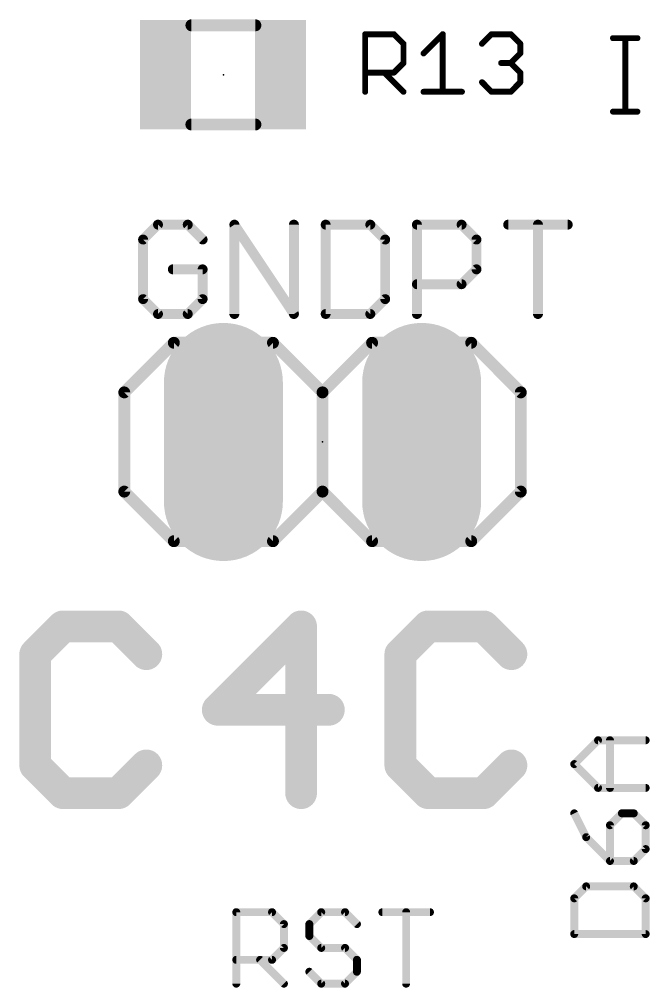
# Model space of a CAD drawing. Extents: x -0.25 to 3.05, y 0.15 to 2.67.
# Drawn here: x 2.0971 to 2.415, y 1.565 to 2.053 of the extents above; entities that cross this region are included whole.
import ezdxf

# ---------------------------------------------------------------- set-up
doc = ezdxf.new("R2010")
doc.units = 0
for name, color, linetype in [('17', 82, 'CONTINUOUS'), ('21', 7, 'CONTINUOUS'), ('23', 7, 'CONTINUOUS'), ('25', 253, 'CONTINUOUS'), ('51', 2, 'CONTINUOUS')]:
    doc.layers.add(name, color=color, linetype=linetype)

# ---------------------------------------------------------------- blocks, each defined once
blk = doc.blocks.new('RECT')
blk.add_solid([(-0.5, -0.5), (0.5, -0.5), (-0.5, 0.5), (0.5, 0.5)])
blk = doc.blocks.new('LONGP100')
at = {"const_width": 1}
blk.add_lwpolyline([(-0.5, 0), (0.5, 0)], dxfattribs=at)
at = {"const_width": 0.5}
for points in [[(-0.5, 0.25, 1), (-0.5, -0.25)], [(0.5, -0.25, 1), (0.5, 0.25)]]:
    blk.add_lwpolyline(points, format="xyb", dxfattribs=at)

msp = doc.modelspace()

# ---------------------------------------------------------------- linework, layer by layer
at = {"layer": '21', "const_width": 0.006}
for points in [[(2.175, 1.89), (2.15, 1.865)], [(2.175, 1.89), (2.225, 1.89)], [(2.225, 1.89), (2.25, 1.865)], [(2.25, 1.865), (2.275, 1.89)], [(2.275, 1.89), (2.325, 1.89)], [(2.325, 1.89), (2.35, 1.865)], [(2.15, 1.865), (2.15, 1.815)], [(2.25, 1.865), (2.25, 1.815)], [(2.35, 1.865), (2.35, 1.815)], [(2.15, 1.815), (2.175, 1.79)], [(2.25, 1.815), (2.225, 1.79)], [(2.275, 1.79), (2.25, 1.815)], [(2.35, 1.815), (2.325, 1.79)], [(2.225, 1.79), (2.175, 1.79)], [(2.325, 1.79), (2.275, 1.79)]]:
    msp.add_lwpolyline(points, dxfattribs=at)
at = {"layer": '21', "const_width": 0.003}
for points in [[(2.175, 1.8915, 1), (2.175, 1.8885)], [(2.176061, 1.888939, 1), (2.173939, 1.891061)], [(2.226061, 1.891061, 1), (2.223939, 1.888939)], [(2.225, 1.8885, 1), (2.225, 1.8915)], [(2.275, 1.8915, 1), (2.275, 1.8885)], [(2.276061, 1.888939, 1), (2.273939, 1.891061)], [(2.326061, 1.891061, 1), (2.323939, 1.888939)], [(2.325, 1.8885, 1), (2.325, 1.8915)], [(2.1515, 1.865, 1), (2.1485, 1.865)], [(2.148939, 1.866061, 1), (2.151061, 1.863939)], [(2.2515, 1.865, 1), (2.2485, 1.865)], [(2.248939, 1.866061, 1), (2.251061, 1.863939)], [(2.248939, 1.863939, 1), (2.251061, 1.866061)], [(2.3515, 1.865, 1), (2.3485, 1.865)], [(2.348939, 1.863939, 1), (2.351061, 1.866061)], [(2.151061, 1.816061, 1), (2.148939, 1.813939)], [(2.1485, 1.815, 1), (2.1515, 1.815)], [(2.251061, 1.816061, 1), (2.248939, 1.813939)], [(2.2485, 1.815, 1), (2.2515, 1.815)], [(2.251061, 1.813939, 1), (2.248939, 1.816061)], [(2.3485, 1.815, 1), (2.3515, 1.815)], [(2.351061, 1.813939, 1), (2.348939, 1.816061)], [(2.175, 1.7915, 1), (2.175, 1.7885)], [(2.173939, 1.788939, 1), (2.176061, 1.791061)], [(2.223939, 1.791061, 1), (2.226061, 1.788939)], [(2.225, 1.7885, 1), (2.225, 1.7915)], [(2.275, 1.7915, 1), (2.275, 1.7885)], [(2.273939, 1.788939, 1), (2.276061, 1.791061)], [(2.323939, 1.791061, 1), (2.326061, 1.788939)], [(2.325, 1.7885, 1), (2.325, 1.7915)]]:
    msp.add_lwpolyline(points, format="xyb", dxfattribs=at)
at = {"layer": '23'}
for p in [(2.2, 2.025), (2.25, 1.84)]:
    msp.add_point(p, dxfattribs=at)
at = {"layer": '25'}
for points, const_width in [([(2.2715, 2.0165), (2.2715, 2.045525)], 0.003), ([(2.2715, 2.045525), (2.286012, 2.045525)], 0.003), ([(2.286012, 2.045525), (2.29085, 2.040687)], 0.003), ([(2.300965, 2.03585), (2.31064, 2.045525)], 0.003), ([(2.31064, 2.045525), (2.31064, 2.0165)], 0.003), ([(2.33043, 2.040687), (2.335268, 2.045525)], 0.003), ([(2.335268, 2.045525), (2.344943, 2.045525)], 0.003), ([(2.344943, 2.045525), (2.34978, 2.040687)], 0.003), ([(2.3965, 2.043532), (2.408844, 2.043532)], 0.003), ([(2.402672, 2.0065), (2.402672, 2.043532)], 0.003), ([(2.29085, 2.040687), (2.29085, 2.031012)], 0.003), ([(2.34978, 2.040687), (2.34978, 2.03585)], 0.003), ([(2.34978, 2.03585), (2.344943, 2.031012)], 0.003), ([(2.29085, 2.031012), (2.286012, 2.026175)], 0.003), ([(2.344943, 2.031012), (2.340105, 2.031012)], 0.003), ([(2.344943, 2.031012), (2.34978, 2.026175)], 0.003), ([(2.286012, 2.026175), (2.2715, 2.026175)], 0.003), ([(2.281175, 2.026175), (2.29085, 2.0165)], 0.003), ([(2.34978, 2.026175), (2.34978, 2.021337)], 0.003), ([(2.335268, 2.0165), (2.33043, 2.021337)], 0.003), ([(2.34978, 2.021337), (2.344943, 2.0165)], 0.003), ([(2.300965, 2.0165), (2.320315, 2.0165)], 0.003), ([(2.344943, 2.0165), (2.335268, 2.0165)], 0.003), ([(2.3965, 2.0065), (2.408844, 2.0065)], 0.003), ([(2.167006, 1.949538), (2.1595, 1.942032)], 0.005), ([(2.182019, 1.949538), (2.167006, 1.949538)], 0.005), ([(2.189526, 1.942032), (2.182019, 1.949538)], 0.005), ([(2.205539, 1.9045), (2.205539, 1.949538)], 0.005), ([(2.205539, 1.949538), (2.235565, 1.9045)], 0.005), ([(2.235565, 1.9045), (2.235565, 1.949538)], 0.005), ([(2.251578, 1.949538), (2.251578, 1.9045)], 0.005), ([(2.274098, 1.949538), (2.251578, 1.949538)], 0.005), ([(2.281604, 1.942032), (2.274098, 1.949538)], 0.005), ([(2.297618, 1.9045), (2.297618, 1.949538)], 0.005), ([(2.297618, 1.949538), (2.320137, 1.949538)], 0.005), ([(2.320137, 1.949538), (2.327643, 1.942032)], 0.005), ([(2.343657, 1.949538), (2.373683, 1.949538)], 0.005), ([(2.35867, 1.9045), (2.35867, 1.949538)], 0.005), ([(2.1595, 1.942032), (2.1595, 1.912006)], 0.005), ([(2.281604, 1.912006), (2.281604, 1.942032)], 0.005), ([(2.327643, 1.942032), (2.327643, 1.927019)], 0.005), ([(2.189526, 1.927019), (2.174513, 1.927019)], 0.005), ([(2.189526, 1.912006), (2.189526, 1.927019)], 0.005), ([(2.327643, 1.927019), (2.320137, 1.919513)], 0.005), ([(2.320137, 1.919513), (2.297618, 1.919513)], 0.005), ([(2.1595, 1.912006), (2.167006, 1.9045)], 0.005), ([(2.182019, 1.9045), (2.189526, 1.912006)], 0.005), ([(2.274098, 1.9045), (2.281604, 1.912006)], 0.005), ([(2.167006, 1.9045), (2.182019, 1.9045)], 0.005), ([(2.251578, 1.9045), (2.274098, 1.9045)], 0.005), ([(2.119091, 1.747072), (2.105079, 1.73306)], 0.016), ([(2.147115, 1.747072), (2.119091, 1.747072)], 0.016), ([(2.161126, 1.73306), (2.147115, 1.747072)], 0.016), ([(2.239193, 1.747072), (2.197157, 1.705036)], 0.016), ([(2.239193, 1.663), (2.239193, 1.747072)], 0.016), ([(2.303248, 1.747072), (2.289236, 1.73306)], 0.016), ([(2.331272, 1.747072), (2.303248, 1.747072)], 0.016), ([(2.345284, 1.73306), (2.331272, 1.747072)], 0.016), ([(2.105079, 1.73306), (2.105079, 1.677012)], 0.016), ([(2.289236, 1.73306), (2.289236, 1.677012)], 0.016), ([(2.197157, 1.705036), (2.253205, 1.705036)], 0.016), ([(2.376969, 1.677673), (2.38898, 1.689683)], 0.004), ([(2.38898, 1.689683), (2.413, 1.689683)], 0.004), ([(2.394985, 1.665663), (2.394985, 1.689683)], 0.004), ([(2.105079, 1.677012), (2.119091, 1.663)], 0.016), ([(2.147115, 1.663), (2.161126, 1.677012)], 0.016), ([(2.289236, 1.677012), (2.303248, 1.663)], 0.016), ([(2.331272, 1.663), (2.345284, 1.677012)], 0.016), ([(2.38898, 1.665663), (2.376969, 1.677673)], 0.004), ([(2.119091, 1.663), (2.147115, 1.663)], 0.016), ([(2.303248, 1.663), (2.331272, 1.663)], 0.016), ([(2.413, 1.665663), (2.38898, 1.665663)], 0.004), ([(2.376969, 1.652852), (2.382974, 1.640842)], 0.004), ([(2.40099, 1.652852), (2.394985, 1.646847)], 0.004), ([(2.406995, 1.652852), (2.40099, 1.652852)], 0.004), ([(2.413, 1.646847), (2.406995, 1.652852)], 0.004), ([(2.394985, 1.646847), (2.394985, 1.628831)], 0.004), ([(2.413, 1.634836), (2.413, 1.646847)], 0.004), ([(2.382974, 1.640842), (2.394985, 1.628831)], 0.004), ([(2.406995, 1.628831), (2.413, 1.634836)], 0.004), ([(2.394985, 1.628831), (2.406995, 1.628831)], 0.004), ([(2.382974, 1.61602), (2.376969, 1.610015)], 0.004), ([(2.406995, 1.61602), (2.382974, 1.61602)], 0.004), ([(2.413, 1.610015), (2.406995, 1.61602)], 0.004), ([(2.376969, 1.610015), (2.376969, 1.592)], 0.004), ([(2.413, 1.592), (2.413, 1.610015)], 0.004), ([(2.206506, 1.567), (2.206506, 1.603031)], 0.004), ([(2.206506, 1.603031), (2.224521, 1.603031)], 0.004), ([(2.224521, 1.603031), (2.230526, 1.597026)], 0.004), ([(2.249342, 1.603031), (2.243337, 1.597026)], 0.004), ([(2.261352, 1.603031), (2.249342, 1.603031)], 0.004), ([(2.267358, 1.597026), (2.261352, 1.603031)], 0.004), ([(2.280169, 1.603031), (2.304189, 1.603031)], 0.004), ([(2.292179, 1.567), (2.292179, 1.603031)], 0.004), ([(2.230526, 1.597026), (2.230526, 1.585015)], 0.004), ([(2.243337, 1.597026), (2.243337, 1.59102)], 0.004), ([(2.243337, 1.59102), (2.249342, 1.585015)], 0.004), ([(2.376969, 1.592), (2.413, 1.592)], 0.004), ([(2.230526, 1.585015), (2.224521, 1.57901)], 0.004), ([(2.249342, 1.585015), (2.261352, 1.585015)], 0.004), ([(2.261352, 1.585015), (2.267358, 1.57901)], 0.004), ([(2.224521, 1.57901), (2.206506, 1.57901)], 0.004), ([(2.218516, 1.57901), (2.230526, 1.567)], 0.004), ([(2.267358, 1.57901), (2.267358, 1.573005)], 0.004), ([(2.249342, 1.567), (2.243337, 1.573005)], 0.004), ([(2.267358, 1.573005), (2.261352, 1.567)], 0.004), ([(2.261352, 1.567), (2.249342, 1.567)], 0.004)]:
    msp.add_lwpolyline(points, dxfattribs=dict(at, const_width=const_width))
for points, const_width in [([(2.27225, 2.045525, 1), (2.27075, 2.045525)], 0.0015), ([(2.2715, 2.046275, 1), (2.2715, 2.044775)], 0.0015), ([(2.286543, 2.046055, 1), (2.285482, 2.044994)], 0.0015), ([(2.286012, 2.044775, 1), (2.286012, 2.046275)], 0.0015), ([(2.31139, 2.045525, 1), (2.30989, 2.045525)], 0.0015), ([(2.31117, 2.044994, 1), (2.31011, 2.046055)], 0.0015), ([(2.335268, 2.046275, 1), (2.335268, 2.044775)], 0.0015), ([(2.335798, 2.044994, 1), (2.334737, 2.046055)], 0.0015), ([(2.345473, 2.046055, 1), (2.344412, 2.044994)], 0.0015), ([(2.344943, 2.044775, 1), (2.344943, 2.046275)], 0.0015), ([(2.3965, 2.044282, 1), (2.3965, 2.042782)], 0.0015), ([(2.403422, 2.043532, 1), (2.401922, 2.043532)], 0.0015), ([(2.408844, 2.042782, 1), (2.408844, 2.044282)], 0.0015), ([(2.2916, 2.040687, 1), (2.2901, 2.040687)], 0.0015), ([(2.290319, 2.040157, 1), (2.29138, 2.041218)], 0.0015), ([(2.3299, 2.041218, 1), (2.330961, 2.040157)], 0.0015), ([(2.35053, 2.040687, 1), (2.34903, 2.040687)], 0.0015), ([(2.34925, 2.040157, 1), (2.35031, 2.041218)], 0.0015), ([(2.300435, 2.03638, 1), (2.301496, 2.035319)], 0.0015), ([(2.34903, 2.03585, 1), (2.35053, 2.03585)], 0.0015), ([(2.35031, 2.035319, 1), (2.34925, 2.03638)], 0.0015), ([(2.2901, 2.031012, 1), (2.2916, 2.031012)], 0.0015), ([(2.29138, 2.030482, 1), (2.290319, 2.031543)], 0.0015), ([(2.340105, 2.031762, 1), (2.340105, 2.030262)], 0.0015), ([(2.345473, 2.031543, 1), (2.344412, 2.030482)], 0.0015), ([(2.344412, 2.031543, 1), (2.345473, 2.030482)], 0.0015), ([(2.344943, 2.030262, 1), (2.344943, 2.031762)], 0.0015), ([(2.2715, 2.026925, 1), (2.2715, 2.025425)], 0.0015), ([(2.281705, 2.026705, 1), (2.280645, 2.025644)], 0.0015), ([(2.285482, 2.026705, 1), (2.286543, 2.025644)], 0.0015), ([(2.286012, 2.025425, 1), (2.286012, 2.026925)], 0.0015), ([(2.35053, 2.026175, 1), (2.34903, 2.026175)], 0.0015), ([(2.34925, 2.025644, 1), (2.35031, 2.026705)], 0.0015), ([(2.330961, 2.021868, 1), (2.3299, 2.020807)], 0.0015), ([(2.34903, 2.021337, 1), (2.35053, 2.021337)], 0.0015), ([(2.35031, 2.020807, 1), (2.34925, 2.021868)], 0.0015), ([(2.27075, 2.0165, 1), (2.27225, 2.0165)], 0.0015), ([(2.290319, 2.01597, 1), (2.29138, 2.01703)], 0.0015), ([(2.300965, 2.01725, 1), (2.300965, 2.01575)], 0.0015), ([(2.30989, 2.0165, 1), (2.31139, 2.0165)], 0.0015), ([(2.320315, 2.01575, 1), (2.320315, 2.01725)], 0.0015), ([(2.335268, 2.01725, 1), (2.335268, 2.01575)], 0.0015), ([(2.334737, 2.01597, 1), (2.335798, 2.01703)], 0.0015), ([(2.344412, 2.01703, 1), (2.345473, 2.01597)], 0.0015), ([(2.344943, 2.01575, 1), (2.344943, 2.01725)], 0.0015), ([(2.3965, 2.00725, 1), (2.3965, 2.00575)], 0.0015), ([(2.401922, 2.0065, 1), (2.403422, 2.0065)], 0.0015), ([(2.408844, 2.00575, 1), (2.408844, 2.00725)], 0.0015), ([(2.167006, 1.950788, 1), (2.167006, 1.948288)], 0.0025), ([(2.16789, 1.948655, 1), (2.166123, 1.950422)], 0.0025), ([(2.182903, 1.950422, 1), (2.181135, 1.948655)], 0.0025), ([(2.182019, 1.948288, 1), (2.182019, 1.950788)], 0.0025), ([(2.206579, 1.950232, 1), (2.204499, 1.948845)], 0.0025), ([(2.206789, 1.949538, 1), (2.204289, 1.949538)], 0.0025), ([(2.236815, 1.949538, 1), (2.234315, 1.949538)], 0.0025), ([(2.252828, 1.949538, 1), (2.250328, 1.949538)], 0.0025), ([(2.251578, 1.950788, 1), (2.251578, 1.948288)], 0.0025), ([(2.274982, 1.950422, 1), (2.273214, 1.948655)], 0.0025), ([(2.274098, 1.948288, 1), (2.274098, 1.950788)], 0.0025), ([(2.298868, 1.949538, 1), (2.296368, 1.949538)], 0.0025), ([(2.297618, 1.950788, 1), (2.297618, 1.948288)], 0.0025), ([(2.321021, 1.950422, 1), (2.319253, 1.948655)], 0.0025), ([(2.320137, 1.948288, 1), (2.320137, 1.950788)], 0.0025), ([(2.343657, 1.950788, 1), (2.343657, 1.948288)], 0.0025), ([(2.35992, 1.949538, 1), (2.35742, 1.949538)], 0.0025), ([(2.373683, 1.948288, 1), (2.373683, 1.950788)], 0.0025), ([(2.16075, 1.942032, 1), (2.15825, 1.942032)], 0.0025), ([(2.158616, 1.942916, 1), (2.160384, 1.941148)], 0.0025), ([(2.188642, 1.941148, 1), (2.190409, 1.942916)], 0.0025), ([(2.282854, 1.942032, 1), (2.280354, 1.942032)], 0.0025), ([(2.28072, 1.941148, 1), (2.282488, 1.942916)], 0.0025), ([(2.328893, 1.942032, 1), (2.326393, 1.942032)], 0.0025), ([(2.326759, 1.941148, 1), (2.328527, 1.942916)], 0.0025), ([(2.174513, 1.928269, 1), (2.174513, 1.925769)], 0.0025), ([(2.190776, 1.927019, 1), (2.188276, 1.927019)], 0.0025), ([(2.189526, 1.925769, 1), (2.189526, 1.928269)], 0.0025), ([(2.326393, 1.927019, 1), (2.328893, 1.927019)], 0.0025), ([(2.328527, 1.926135, 1), (2.326759, 1.927903)], 0.0025), ([(2.297618, 1.920763, 1), (2.297618, 1.918263)], 0.0025), ([(2.319253, 1.920397, 1), (2.321021, 1.918629)], 0.0025), ([(2.320137, 1.918263, 1), (2.320137, 1.920763)], 0.0025), ([(2.160384, 1.91289, 1), (2.158616, 1.911123)], 0.0025), ([(2.15825, 1.912006, 1), (2.16075, 1.912006)], 0.0025), ([(2.188276, 1.912006, 1), (2.190776, 1.912006)], 0.0025), ([(2.190409, 1.911123, 1), (2.188642, 1.91289)], 0.0025), ([(2.280354, 1.912006, 1), (2.282854, 1.912006)], 0.0025), ([(2.282488, 1.911123, 1), (2.28072, 1.91289)], 0.0025), ([(2.167006, 1.90575, 1), (2.167006, 1.90325)], 0.0025), ([(2.166123, 1.903616, 1), (2.16789, 1.905384)], 0.0025), ([(2.181135, 1.905384, 1), (2.182903, 1.903616)], 0.0025), ([(2.182019, 1.90325, 1), (2.182019, 1.90575)], 0.0025), ([(2.204289, 1.9045, 1), (2.206789, 1.9045)], 0.0025), ([(2.234315, 1.9045, 1), (2.236815, 1.9045)], 0.0025), ([(2.234525, 1.903807, 1), (2.236605, 1.905193)], 0.0025), ([(2.251578, 1.90575, 1), (2.251578, 1.90325)], 0.0025), ([(2.250328, 1.9045, 1), (2.252828, 1.9045)], 0.0025), ([(2.273214, 1.905384, 1), (2.274982, 1.903616)], 0.0025), ([(2.274098, 1.90325, 1), (2.274098, 1.90575)], 0.0025), ([(2.296368, 1.9045, 1), (2.298868, 1.9045)], 0.0025), ([(2.35742, 1.9045, 1), (2.35992, 1.9045)], 0.0025), ([(2.119091, 1.751072, 1), (2.119091, 1.743072)], 0.008), ([(2.121919, 1.744243, 1), (2.116262, 1.7499)], 0.008), ([(2.149943, 1.7499, 1), (2.144286, 1.744243)], 0.008), ([(2.147115, 1.743072, 1), (2.147115, 1.751072)], 0.008), ([(2.243193, 1.747072, 1), (2.235193, 1.747072)], 0.008), ([(2.242022, 1.744243, 1), (2.236365, 1.7499)], 0.008), ([(2.303248, 1.751072, 1), (2.303248, 1.743072)], 0.008), ([(2.306076, 1.744243, 1), (2.300419, 1.7499)], 0.008), ([(2.3341, 1.7499, 1), (2.328443, 1.744243)], 0.008), ([(2.331272, 1.743072, 1), (2.331272, 1.751072)], 0.008), ([(2.10225, 1.735888, 1), (2.107907, 1.730231)], 0.008), ([(2.109079, 1.73306, 1), (2.101079, 1.73306)], 0.008), ([(2.158298, 1.730231, 1), (2.163955, 1.735888)], 0.008), ([(2.286407, 1.735888, 1), (2.292064, 1.730231)], 0.008), ([(2.293236, 1.73306, 1), (2.285236, 1.73306)], 0.008), ([(2.342455, 1.730231, 1), (2.348112, 1.735888)], 0.008), ([(2.197157, 1.709036, 1), (2.197157, 1.701036)], 0.008), ([(2.253205, 1.701036, 1), (2.253205, 1.709036)], 0.008), ([(2.194329, 1.707864, 1), (2.199986, 1.702207)], 0.008), ([(2.38898, 1.690683, 1), (2.38898, 1.688683)], 0.002), ([(2.389687, 1.688976, 1), (2.388272, 1.69039)], 0.002), ([(2.395985, 1.689683, 1), (2.393985, 1.689683)], 0.002), ([(2.413, 1.688683, 1), (2.413, 1.690683)], 0.002), ([(2.107907, 1.67984, 1), (2.10225, 1.674184)], 0.008), ([(2.163955, 1.674184, 1), (2.158298, 1.67984)], 0.008), ([(2.292064, 1.67984, 1), (2.286407, 1.674184)], 0.008), ([(2.348112, 1.674184, 1), (2.342455, 1.67984)], 0.008), ([(2.101079, 1.677012, 1), (2.109079, 1.677012)], 0.008), ([(2.285236, 1.677012, 1), (2.293236, 1.677012)], 0.008), ([(2.377676, 1.67838, 1), (2.376262, 1.676966)], 0.002), ([(2.376262, 1.67838, 1), (2.377676, 1.676966)], 0.002), ([(2.119091, 1.667, 1), (2.119091, 1.659)], 0.008), ([(2.116262, 1.660172, 1), (2.121919, 1.665828)], 0.008), ([(2.144286, 1.665828, 1), (2.149943, 1.660172)], 0.008), ([(2.147115, 1.659, 1), (2.147115, 1.667)], 0.008), ([(2.303248, 1.667, 1), (2.303248, 1.659)], 0.008), ([(2.300419, 1.660172, 1), (2.306076, 1.665828)], 0.008), ([(2.328443, 1.665828, 1), (2.3341, 1.660172)], 0.008), ([(2.331272, 1.659, 1), (2.331272, 1.667)], 0.008), ([(2.235193, 1.663, 1), (2.243193, 1.663)], 0.008), ([(2.38898, 1.666663, 1), (2.38898, 1.664663)], 0.002), ([(2.388272, 1.664956, 1), (2.389687, 1.66637)], 0.002), ([(2.393985, 1.665663, 1), (2.395985, 1.665663)], 0.002), ([(2.413, 1.664663, 1), (2.413, 1.666663)], 0.002), ([(2.377864, 1.653299, 1), (2.376075, 1.652405)], 0.002), ([(2.40099, 1.653852, 1), (2.40099, 1.651852)], 0.002), ([(2.401697, 1.652145, 1), (2.400283, 1.653559)], 0.002), ([(2.407702, 1.653559, 1), (2.406288, 1.652145)], 0.002), ([(2.406995, 1.651852, 1), (2.406995, 1.653852)], 0.002), ([(2.395985, 1.646847, 1), (2.393985, 1.646847)], 0.002), ([(2.394278, 1.647554, 1), (2.395692, 1.64614)], 0.002), ([(2.414, 1.646847, 1), (2.412, 1.646847)], 0.002), ([(2.412293, 1.64614, 1), (2.413707, 1.647554)], 0.002), ([(2.383682, 1.641549, 1), (2.382267, 1.640135)], 0.002), ([(2.38208, 1.640394, 1), (2.383869, 1.641289)], 0.002), ([(2.412, 1.634836, 1), (2.414, 1.634836)], 0.002), ([(2.413707, 1.634129, 1), (2.412293, 1.635544)], 0.002), ([(2.394985, 1.629831, 1), (2.394985, 1.627831)], 0.002), ([(2.394278, 1.628124, 1), (2.395692, 1.629539)], 0.002), ([(2.406288, 1.629539, 1), (2.407702, 1.628124)], 0.002), ([(2.406995, 1.627831, 1), (2.406995, 1.629831)], 0.002), ([(2.393985, 1.628831, 1), (2.395985, 1.628831)], 0.002), ([(2.382974, 1.61702, 1), (2.382974, 1.61502)], 0.002), ([(2.383682, 1.615313, 1), (2.382267, 1.616728)], 0.002), ([(2.407702, 1.616728, 1), (2.406288, 1.615313)], 0.002), ([(2.406995, 1.61502, 1), (2.406995, 1.61702)], 0.002), ([(2.377969, 1.610015, 1), (2.375969, 1.610015)], 0.002), ([(2.376262, 1.610722, 1), (2.377676, 1.609308)], 0.002), ([(2.414, 1.610015, 1), (2.412, 1.610015)], 0.002), ([(2.412293, 1.609308, 1), (2.413707, 1.610722)], 0.002), ([(2.207506, 1.603031, 1), (2.205506, 1.603031)], 0.002), ([(2.206506, 1.604031, 1), (2.206506, 1.602031)], 0.002), ([(2.225228, 1.603738, 1), (2.223814, 1.602324)], 0.002), ([(2.224521, 1.602031, 1), (2.224521, 1.604031)], 0.002), ([(2.249342, 1.604031, 1), (2.249342, 1.602031)], 0.002), ([(2.250049, 1.602324, 1), (2.248635, 1.603738)], 0.002), ([(2.26206, 1.603738, 1), (2.260645, 1.602324)], 0.002), ([(2.261352, 1.602031, 1), (2.261352, 1.604031)], 0.002), ([(2.280169, 1.604031, 1), (2.280169, 1.602031)], 0.002), ([(2.293179, 1.603031, 1), (2.291179, 1.603031)], 0.002), ([(2.304189, 1.602031, 1), (2.304189, 1.604031)], 0.002), ([(2.231526, 1.597026, 1), (2.229526, 1.597026)], 0.002), ([(2.229819, 1.596318, 1), (2.231233, 1.597733)], 0.002), ([(2.244337, 1.597026, 1), (2.242337, 1.597026)], 0.002), ([(2.24263, 1.597733, 1), (2.244044, 1.596318)], 0.002), ([(2.26665, 1.596318, 1), (2.268065, 1.597733)], 0.002), ([(2.244044, 1.591728, 1), (2.24263, 1.590313)], 0.002), ([(2.242337, 1.59102, 1), (2.244337, 1.59102)], 0.002), ([(2.376969, 1.593, 1), (2.376969, 1.591)], 0.002), ([(2.375969, 1.592, 1), (2.377969, 1.592)], 0.002), ([(2.412, 1.592, 1), (2.414, 1.592)], 0.002), ([(2.413, 1.591, 1), (2.413, 1.593)], 0.002), ([(2.229526, 1.585015, 1), (2.231526, 1.585015)], 0.002), ([(2.231233, 1.584308, 1), (2.229819, 1.585722)], 0.002), ([(2.249342, 1.586015, 1), (2.249342, 1.584015)], 0.002), ([(2.248635, 1.584308, 1), (2.250049, 1.585722)], 0.002), ([(2.26206, 1.585722, 1), (2.260645, 1.584308)], 0.002), ([(2.261352, 1.584015, 1), (2.261352, 1.586015)], 0.002), ([(2.206506, 1.58001, 1), (2.206506, 1.57801)], 0.002), ([(2.219223, 1.579717, 1), (2.217809, 1.578303)], 0.002), ([(2.223814, 1.579717, 1), (2.225228, 1.578303)], 0.002), ([(2.224521, 1.57801, 1), (2.224521, 1.58001)], 0.002), ([(2.268358, 1.57901, 1), (2.266358, 1.57901)], 0.002), ([(2.26665, 1.578303, 1), (2.268065, 1.579717)], 0.002), ([(2.244044, 1.573712, 1), (2.24263, 1.572298)], 0.002), ([(2.266358, 1.573005, 1), (2.268358, 1.573005)], 0.002), ([(2.268065, 1.572298, 1), (2.26665, 1.573712)], 0.002), ([(2.205506, 1.567, 1), (2.207506, 1.567)], 0.002), ([(2.229819, 1.566293, 1), (2.231233, 1.567707)], 0.002), ([(2.249342, 1.568, 1), (2.249342, 1.566)], 0.002), ([(2.248635, 1.566293, 1), (2.250049, 1.567707)], 0.002), ([(2.260645, 1.567707, 1), (2.26206, 1.566293)], 0.002), ([(2.261352, 1.566, 1), (2.261352, 1.568)], 0.002), ([(2.291179, 1.567, 1), (2.293179, 1.567)], 0.002)]:
    msp.add_lwpolyline(points, format="xyb", dxfattribs=dict(at, const_width=const_width))
at = {"layer": '51', "const_width": 0.006}
for points in [[(2.183858, 2.05), (2.216142, 2.05)], [(2.183858, 2), (2.216142, 2)]]:
    msp.add_lwpolyline(points, dxfattribs=at)
at = {"layer": '51', "const_width": 0.003}
for points in [[(2.183858, 2.0515, 1), (2.183858, 2.0485)], [(2.216142, 2.0485, 1), (2.216142, 2.0515)], [(2.183858, 2.0015, 1), (2.183858, 1.9985)], [(2.216142, 1.9985, 1), (2.216142, 2.0015)]]:
    msp.add_lwpolyline(points, format="xyb", dxfattribs=at)

# ---------------------------------------------------------------- block references
at = {"layer": '17', "xscale": 0.06, "yscale": 0.06, "rotation": 90}
for p in [(2.2, 1.84), (2.2, 1.84), (2.3, 1.84), (2.3, 1.84)]:
    msp.add_blockref('LONGP100', p, dxfattribs=at)
at = {"layer": '51'}
for p, xscale, yscale in [((2.170795, 2.025059), 0.025591, 0.055118), ((2.228795, 2.025059), 0.025591, 0.055118), ((2.2, 1.84), 0.02, 0.02), ((2.3, 1.84), 0.02, 0.02)]:
    msp.add_blockref('RECT', p, dxfattribs=dict(at, xscale=xscale, yscale=yscale))

doc.saveas('drawing.dxf')
